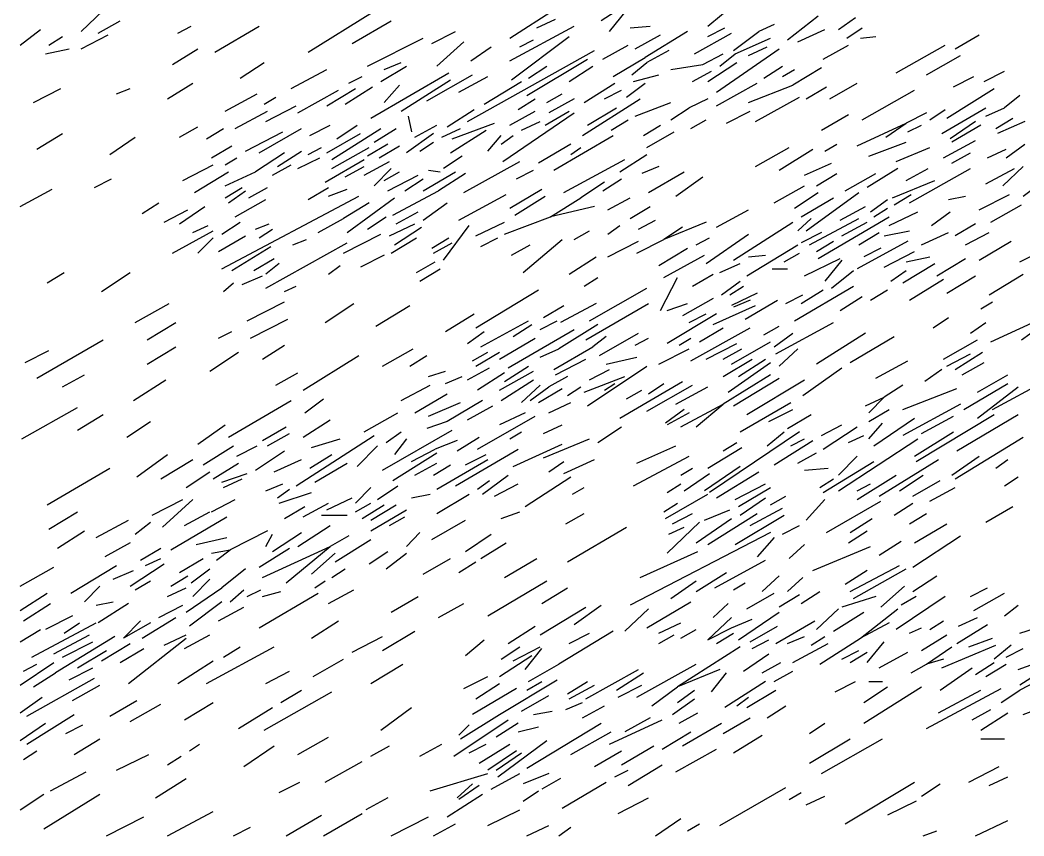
# Model space of a CAD drawing. Extents: x 0 to 599, y 0 to 600.
# Drawn here: x 0.2 to 108.6, y 0.2 to 88.3 of the extents above; entities that cross this region are included whole.
import ezdxf

# ---------------------------------------------------------------- set-up
doc = ezdxf.new("R2010")
doc.units = 0
doc.header["$MEASUREMENT"] = 0
doc.layers.add('LIMESTONE_FSET1', color=166, linetype='CONTINUOUS')

msp = doc.modelspace()

# ---------------------------------------------------------------- linework, layer by layer
at = {"layer": 'LIMESTONE_FSET1'}
for p, q in [((65.85, 90.05), (62.93, 88.17)), ((74.45, 87.61), (77.38, 90.05)), ((6.77, 87.05), (9.15, 89.3)), ((31.28, 84.8), (38.23, 89.11)), ((53.05, 86.3), (57.99, 89.49)), ((63.84, 87.05), (65.67, 89.3)), ((8.6, 86.86), (10.98, 88.17)), ((36.04, 85.74), (40.24, 88.17)), ((55.98, 87.43), (57.99, 88.36)), ((81.59, 87.8), (79.94, 87.05)), ((83.05, 86.12), (86.34, 88.74)), ((88.54, 87.24), (90.37, 88.55)), ((0.18, 85.55), (2.38, 87.24)), ((17.2, 86.86), (18.66, 87.61)), ((21.22, 84.8), (25.98, 87.61)), ((44.63, 85.74), (47.2, 87.05)), ((53.05, 83.87), (60, 87.61)), ((66.04, 87.43), (68.23, 87.61)), ((72.26, 87.05), (67.68, 84.24)), ((72.99, 84.62), (77.01, 86.86)), ((74.45, 86.49), (76.28, 87.43)), ((77.2, 84.99), (79.94, 87.05)), ((84.15, 85.93), (87.07, 87.24)), ((89.45, 86.3), (91.1, 87.43)), ((3.29, 85.55), (4.76, 86.49)), ((6.77, 85.18), (9.7, 86.68)), ((37.68, 83.31), (43.72, 86.3)), ((45.18, 83.31), (48.11, 85.93)), ((53.23, 81.81), (59.45, 86.49)), ((54.15, 85.37), (55.61, 86.12)), ((66.59, 85.18), (69.33, 86.68)), ((77.38, 84.62), (81.22, 86.3)), ((90.91, 86.3), (92.56, 86.49)), ((101.16, 85.18), (103.72, 86.68)), ((2.93, 84.62), (5.49, 85.18)), ((16.65, 83.49), (19.39, 85.18)), ((48.48, 77.32), (62.2, 84.99)), ((48.84, 83.87), (51.04, 85.37)), ((63.11, 84.06), (65.85, 85.55)), ((70.24, 84.99), (67.87, 83.68)), ((73.9, 83.49), (76.1, 84.62)), ((75.37, 80.5), (82.13, 85.18)), ((75.73, 83.31), (77.38, 84.62)), ((78.84, 84.43), (80.85, 85.37)), ((86.89, 84.06), (89.63, 85.55)), ((94.76, 82.56), (100.06, 85.55)), ((23.96, 82), (26.52, 83.68)), ((39.51, 82.93), (41.34, 83.68)), ((54.88, 80.12), (61.46, 84.06)), ((64.21, 82.18), (67.68, 84.24)), ((66.22, 82.37), (67.87, 83.68)), ((70.43, 82.93), (73.9, 83.49)), ((74.45, 81.62), (77.56, 83.68)), ((98.05, 82.37), (101.71, 84.43)), ((29.45, 80.87), (33.29, 82.93)), ((38.05, 77.69), (46.46, 82.56)), ((39.15, 81.62), (41.89, 83.31)), ((55.06, 82), (57.07, 83.31)), ((59.45, 81.62), (62.01, 83.31)), ((72.8, 81.62), (74.82, 82.75)), ((80.49, 82), (82.5, 83.31)), ((82.5, 82.18), (83.78, 82.93)), ((86.71, 83.12), (83.6, 81.25)), ((104.27, 81.62), (106.46, 82.75)), ((16.1, 79.75), (18.84, 81.44)), ((35.67, 81.44), (37.13, 82.18)), ((41.34, 78.44), (46.65, 81.81)), ((44.09, 79.56), (49.02, 82.37)), ((47.56, 80.5), (50.67, 82.18)), ((50.3, 79.19), (54.33, 81.62)), ((61.1, 79.38), (64.39, 81.44)), ((65.67, 79.94), (67.68, 81.44)), ((66.4, 81.62), (69.15, 82.37)), ((75.37, 79), (79.76, 81.44)), ((87.62, 79.75), (90.55, 81.44)), ((100.98, 81.06), (103.17, 82.18)), ((1.65, 79.38), (4.57, 80.87)), ((10.61, 80.31), (12.07, 80.87)), ((22.32, 78.44), (25.79, 80.31)), ((30.18, 78.25), (34.57, 80.69)), ((33.29, 79), (36.4, 80.87)), ((35.3, 79.19), (38.23, 81.06)), ((39.51, 79.38), (41.16, 81.25)), ((57.07, 79.38), (58.72, 80.31)), ((63.29, 79.75), (65.12, 80.69)), ((78.84, 79.38), (83.6, 81.25)), ((85.06, 79.75), (87.26, 81.06)), ((91.1, 77.5), (96.77, 80.69)), ((100.24, 77.69), (105.37, 80.87)), ((26.52, 79.19), (27.8, 79.94)), ((53.96, 78.63), (55.79, 79.75)), ((60, 79.75), (57.26, 78.25)), ((60.91, 75.82), (67.13, 79.75)), ((66.59, 77.88), (70.43, 79.38)), ((74.45, 79.75), (72.44, 78.81)), ((79.57, 77.32), (84.33, 79.94)), ((108.11, 80.12), (106.46, 78.81)), ((23.41, 76.57), (26.89, 78.44)), ((26.71, 77.32), (30, 79)), ((46.28, 76.76), (49.21, 78.63)), ((52.32, 73.01), (60, 78.25)), ((53.05, 76.94), (55.79, 78.44)), ((56.89, 76.94), (59.45, 78.44)), ((61.46, 76.94), (64.57, 78.81)), ((70.43, 77.5), (72.44, 78.81)), ((76.46, 77.13), (79.02, 78.44)), ((86.71, 76.38), (89.63, 78.07)), ((98.05, 78.25), (95.85, 77.13)), ((98.41, 77.5), (100.06, 78.63)), ((99.7, 76.01), (104.45, 78.81)), ((104.45, 77.88), (106.46, 78.81)), ((42.07, 77.88), (42.44, 76.19)), ((46.83, 75.44), (51.4, 77.13)), ((54.33, 76.38), (56.34, 77.32)), ((64.02, 76.38), (65.85, 77.5)), ((72.62, 76.57), (74.27, 77.5)), ((90.55, 74.7), (95.85, 77.13)), ((93.66, 75.63), (95.85, 77.13)), ((103.35, 77.32), (100.61, 75.44)), ((105.55, 76.57), (107.38, 77.69)), ((108.66, 77.32), (105.73, 76.01)), ((2.01, 74.32), (4.76, 76.01)), ((17.38, 75.63), (19.39, 76.76)), ((20.3, 75.44), (22.13, 76.57)), ((24.51, 74.13), (28.54, 76.19)), ((25.98, 73.95), (30.55, 76.57)), ((31.46, 75.82), (33.66, 76.94)), ((33.29, 73.95), (36.95, 76.01)), ((33.84, 73.2), (39.15, 76.57)), ((34.39, 75.44), (36.59, 76.94)), ((38.41, 75.07), (40.79, 76.57)), ((44.82, 76.01), (41.89, 73.95)), ((42.8, 75.63), (45.18, 76.94)), ((45.73, 75.63), (47.74, 76.57)), ((46.65, 73.95), (50.49, 76.38)), ((67.5, 75.82), (69.33, 76.94)), ((67.87, 74.51), (70.79, 76.19)), ((96.04, 76.19), (97.5, 76.94)), ((103.9, 76.94), (100.79, 75.07)), ((9.88, 73.76), (12.62, 75.63)), ((39.88, 74.88), (37.68, 73.57)), ((43.35, 74.13), (44.82, 75.07)), ((50.67, 74.13), (52.13, 75.82)), ((52.13, 74.88), (53.41, 75.82)), ((59.63, 74.88), (56.16, 72.82)), ((57.8, 72.07), (64.21, 75.82)), ((87.07, 74.13), (88.35, 74.88)), ((91.83, 73.57), (95.85, 75.07)), ((99.88, 73.39), (103.35, 75.26)), ((106.65, 73.39), (108.66, 74.88)), ((20.85, 73.39), (23.05, 74.7)), ((28.72, 73.95), (25.61, 71.89)), ((27.99, 72.45), (30.55, 74.13)), ((31.28, 73.76), (32.74, 74.51)), ((33.84, 72.26), (37.87, 74.51)), ((38.96, 73.39), (41.16, 74.7)), ((59.63, 73.76), (60.73, 74.51)), ((64.94, 71.89), (67.87, 73.76)), ((79.57, 72.45), (83.23, 74.51)), ((82.13, 72.07), (85.79, 74.32)), ((94.76, 73.01), (98.41, 74.51)), ((100.79, 72.82), (102.8, 73.95)), ((104.63, 73.39), (106.65, 74.32)), ((17.74, 70.95), (21.04, 72.64)), ((22.32, 72.64), (23.6, 73.39)), ((27.44, 71.51), (29.45, 72.64)), ((30.18, 72.26), (32.56, 73.39)), ((33.11, 70.76), (37.32, 73.2)), ((37.32, 71.51), (40.06, 73.01)), ((47.93, 73.57), (45.91, 72.26)), ((48.11, 69.64), (54.15, 73.01)), ((58.9, 69.64), (65.49, 73.2)), ((84.88, 71.51), (87.8, 72.82)), ((19.02, 69.64), (22.68, 71.89)), ((22.32, 70.39), (25.61, 71.89)), ((35.3, 71.33), (37.32, 72.45)), ((38.41, 70.39), (40.24, 72.26)), ((39.51, 70.95), (41.16, 71.89)), ((43.72, 69.83), (47.2, 71.89)), ((44.27, 72.07), (45.55, 71.89)), ((48.29, 71.7), (45.37, 69.83)), ((53.78, 71.14), (55.61, 72.07)), ((69.15, 72.45), (67.32, 71.7)), ((68.05, 69.64), (71.89, 71.89)), ((86.16, 70.39), (88.35, 71.7)), ((89.27, 69.83), (92.56, 71.7)), ((94.94, 72.26), (91.65, 70.2)), ((95.85, 70.95), (98.23, 72.26)), ((96.22, 68.52), (102.8, 72.26)), ((104.45, 70.58), (107.56, 72.26)), ((106.28, 70.39), (108.48, 72.45)), ((8.23, 70.2), (10.06, 71.14)), ((39.88, 69.83), (43.17, 71.51)), ((41.71, 69.83), (43.72, 71.14)), ((63.29, 70.76), (60.73, 69.08)), ((63.11, 69.83), (65.12, 71.14)), ((70.98, 69.27), (73.9, 71.33)), ((94.39, 69.08), (98.96, 70.95)), ((108.48, 69.27), (110.49, 70.76)), ((0.18, 68.14), (3.66, 70.02)), ((22.32, 69.08), (24.15, 70.2)), ((22.68, 68.52), (24.51, 69.83)), ((24.88, 69.08), (26.89, 70.2)), ((31.28, 68.89), (33.48, 70.2)), ((33.48, 69.27), (35.49, 70.02)), ((40.43, 67.21), (45.37, 69.83)), ((47.56, 66.65), (52.68, 69.45)), ((53.05, 67.96), (56.52, 70.02)), ((81.59, 68.52), (84.88, 70.39)), ((83.78, 67.96), (86.34, 69.64)), ((85.06, 65.52), (90.73, 69.64)), ((94.57, 68.33), (96.4, 69.45)), ((103.72, 67.77), (107.01, 69.45)), ((13.35, 67.39), (15.18, 68.52)), ((21.95, 61.4), (36.77, 69.27)), ((23.41, 67.02), (26.71, 68.89)), ((37.87, 68.52), (35.12, 66.83)), ((35.49, 65.34), (40.61, 69.08)), ((43.72, 66.65), (46.28, 68.52)), ((53.6, 67.21), (56.89, 69.27)), ((57.44, 67.02), (60.73, 69.08)), ((63.66, 67.77), (66.04, 69.08)), ((84.51, 67.02), (87.99, 69.08)), ((92.01, 67.58), (93.84, 68.89)), ((100.43, 68.89), (102.26, 69.27)), ((105, 66.46), (108.29, 68.33)), ((15.73, 66.46), (18.29, 67.77)), ((17.38, 66.27), (20.12, 68.14)), ((40.79, 66.27), (43.17, 67.58)), ((62.2, 68.14), (57.44, 67.02)), ((66.04, 66.83), (68.23, 68.14)), ((75.37, 65.9), (78.84, 67.77)), ((88.72, 66.65), (91.46, 68.14)), ((92.38, 67.02), (93.84, 67.96)), ((94.02, 66.08), (97.13, 67.58)), ((98.6, 66.08), (100.61, 67.58)), ((21.95, 65.15), (23.96, 66.46)), ((25.61, 65.71), (27.07, 66.27)), ((32.38, 65.34), (35.12, 66.83)), ((37.68, 65.71), (39.7, 67.02)), ((40.06, 64.96), (42.8, 66.27)), ((49.39, 64.96), (52.5, 66.46)), ((52.5, 65.15), (57.44, 67.02)), ((66.95, 65.71), (68.78, 66.65)), ((74.27, 66.46), (69.7, 64.59)), ((77.2, 62.34), (83.6, 66.46)), ((84.15, 65.52), (85.61, 66.83)), ((85.43, 64.02), (90.73, 66.83)), ((86.34, 62.53), (94.02, 67.02)), ((88.9, 64.96), (91.65, 66.46)), ((103.35, 66.27), (101.16, 64.96)), ((16.65, 63.09), (21.04, 65.52)), ((18.84, 65.34), (20.49, 66.08)), ((25.98, 64.77), (27.44, 65.71)), ((35.12, 63.09), (39.15, 65.15)), ((40.61, 64.02), (43.54, 65.9)), ((45.91, 62.34), (48.66, 66.08)), ((60, 64.59), (61.65, 65.52)), ((63.66, 65.15), (64.94, 66.08)), ((71.71, 65.9), (69.7, 64.59)), ((74.27, 61.97), (78.84, 65.15)), ((86.71, 65.34), (84.51, 64.21)), ((90.73, 64.02), (92.93, 65.34)), ((93.48, 64.96), (96.22, 65.52)), ((97.5, 64.02), (100.43, 65.34)), ((102.26, 64.02), (104.82, 65.34)), ((19.39, 63.09), (21.04, 64.77)), ((21.59, 63.28), (24.51, 64.96)), ((26.71, 59.34), (35.49, 64.21)), ((29.63, 64.02), (31.1, 64.59)), ((40.24, 63.09), (42.99, 64.77)), ((44.63, 63.65), (46.46, 64.77)), ((44.82, 63.09), (46.83, 64.21)), ((49.94, 63.84), (51.77, 64.77)), ((53.23, 62.9), (55.24, 64.02)), ((54.51, 61.03), (58.72, 64.59)), ((63.66, 62.71), (66.95, 64.4)), ((66.77, 63.09), (69.7, 64.59)), ((73.17, 64.02), (74.63, 64.77)), ((78.66, 60.66), (84.15, 64.02)), ((86.16, 63.28), (87.99, 64.4)), ((96.04, 64.4), (90.55, 61.4)), ((103.72, 62.34), (107.2, 64.4)), ((23.05, 61.22), (27.26, 63.84)), ((39.51, 62.9), (36.95, 61.59)), ((69.15, 61.78), (72.26, 63.65)), ((69.7, 60.47), (74.09, 62.9)), ((78.84, 62.71), (80.67, 62.9)), ((82.68, 62.15), (84.33, 63.09)), ((93.11, 63.65), (91.28, 62.71)), ((93.48, 61.59), (96.77, 63.28)), ((108.11, 62.15), (110.67, 63.46)), ((25.43, 61.22), (27.62, 62.53)), ((28.17, 61.97), (26.71, 60.84)), ((42.99, 61.03), (45, 62.15)), ((59.45, 60.84), (62.38, 62.71)), ((75.73, 61.03), (77.93, 61.97)), ((84.88, 60.66), (88.72, 62.53)), ((88.9, 62.34), (87.07, 60.09)), ((95.49, 59.91), (98.96, 61.97)), ((95.85, 62.15), (98.41, 62.71)), ((99.15, 60.66), (102.26, 62.53)), ((3.11, 59.91), (4.94, 61.03)), ((8.96, 58.97), (12.07, 61.03)), ((33.48, 60.84), (34.76, 61.78)), ((43.35, 60.09), (45.55, 61.4)), ((72.8, 59.53), (75, 60.84)), ((81.4, 61.4), (83.05, 61.4)), ((87.8, 59.34), (90.18, 61.22)), ((94.21, 60.09), (95.85, 61.22)), ((104.82, 58.6), (108.48, 60.84)), ((22.13, 58.97), (23.23, 59.91)), ((24.15, 59.72), (26.34, 60.66)), ((61.1, 59.53), (62.56, 60.47)), ((69.33, 56.91), (71.16, 60.47)), ((75.91, 58.6), (77.93, 60.09)), ((96.22, 58.03), (99.88, 60.28)), ((100.24, 58.78), (103.35, 60.66)), ((28.72, 58.97), (30, 59.53)), ((49.39, 55.04), (56.16, 59.16)), ((61.65, 55.79), (67.87, 59.34)), ((76.83, 58.6), (78.29, 59.53)), ((79.76, 58.78), (77.01, 57.47)), ((82.87, 57.66), (84.7, 58.6)), ((83.78, 55.79), (90.18, 59.53)), ((84.51, 57.66), (86.89, 59.16)), ((92.01, 58.03), (93.84, 59.16)), ((12.62, 55.6), (16.28, 57.66)), ((24.7, 55.79), (28.72, 57.85)), ((33.11, 55.6), (36.22, 57.66)), ((38.6, 55.23), (42.26, 57.47)), ((56.71, 56.16), (58.9, 57.47)), ((62.38, 57.66), (58.54, 55.6)), ((61.28, 53.73), (68.05, 57.66)), ((70.06, 56.91), (72.26, 57.66)), ((75, 58.22), (71.71, 56.35)), ((75, 55.41), (79.57, 57.47)), ((79.02, 58.03), (77.2, 57.29)), ((78.48, 55.98), (81.95, 58.03)), ((88.72, 56.91), (91.1, 58.41)), ((103.9, 57.1), (105.18, 57.85)), ((46.1, 54.66), (49.21, 56.54)), ((75.37, 56.54), (70.06, 53.35)), ((72.44, 55.6), (74.27, 56.54)), ((13.9, 53.73), (17.01, 55.6)), ((25.06, 53.92), (29.09, 55.98)), ((49.94, 52.98), (55.06, 55.79)), ((53.41, 54.1), (55.43, 55.41)), ((56.34, 54.85), (58.17, 55.79)), ((62.56, 55.41), (58.35, 52.79)), ((81.77, 52.23), (87.99, 55.6)), ((98.78, 55.04), (100.43, 56.16)), ((102.8, 54.48), (104.45, 55.6)), ((105, 53.54), (109.94, 55.79)), ((21.59, 53.92), (23.05, 54.66)), ((48.48, 53.35), (50.3, 54.66)), ((52.87, 50.73), (60, 54.85)), ((62.74, 52.04), (66.95, 54.48)), ((72.62, 51.48), (79.02, 55.04)), ((73.54, 53.54), (76.1, 55.04)), ((80.49, 54.29), (82.13, 55.23)), ((81.59, 52.98), (83.6, 54.48)), ((91.46, 54.48), (86.16, 51.11)), ((108.29, 53.73), (110.12, 55.04)), ((2.01, 49.61), (9.15, 53.73)), ((26.34, 51.67), (28.72, 53.17)), ((51.95, 51.67), (55.79, 53.92)), ((63.48, 54.1), (62.01, 52.98)), ((66.59, 53.17), (68.05, 53.92)), ((71.34, 53.17), (72.62, 53.92)), ((74.27, 51.67), (77.56, 53.35)), ((77.01, 51.11), (81.22, 53.54)), ((89.82, 51.29), (94.57, 54.1)), ((99.88, 51.67), (103.54, 53.73)), ((105.18, 46.24), (118.35, 53.35)), ((0.73, 51.29), (3.29, 52.61)), ((13.9, 51.11), (17.01, 52.98)), ((20.67, 50.36), (23.78, 52.42)), ((30.73, 48.3), (36.77, 52.04)), ((39.33, 50.92), (42.62, 52.79)), ((42.26, 50.92), (44.09, 52.04)), ((49.02, 51.48), (50.67, 52.42)), ((49.39, 50.92), (51.95, 52.42)), ((56.34, 51.86), (58.35, 52.79)), ((57.8, 50.55), (62.01, 52.98)), ((69.15, 51.11), (72.44, 52.79)), ((76.1, 51.67), (78.11, 52.79)), ((82.13, 50.92), (84.15, 52.79)), ((100.24, 50.92), (102.8, 52.23)), ((101.16, 50.55), (104.09, 52.42)), ((57.99, 49.98), (61.28, 51.67)), ((63.48, 51.11), (66.77, 51.86)), ((76.1, 49.8), (79.21, 51.67)), ((76.65, 48.11), (81.22, 51.29)), ((77.74, 49.8), (80.67, 51.67)), ((92.56, 49.61), (96.04, 51.48)), ((101.89, 49.98), (104.27, 51.29)), ((4.76, 48.67), (7.13, 49.98)), ((27.8, 48.86), (30.18, 50.17)), ((44.27, 49.8), (46.1, 50.36)), ((48.48, 49.42), (50.85, 50.73)), ((52.5, 50.17), (49.57, 48.3)), ((51.95, 48.3), (55.61, 50.36)), ((52.5, 49.24), (55.06, 50.92)), ((61.46, 46.61), (67.87, 50.92)), ((61.65, 49.42), (63.84, 50.55)), ((81.22, 49.98), (76.1, 46.8)), ((84.7, 47.74), (88.9, 50.73)), ((99.7, 50.55), (97.87, 49.24)), ((103.54, 48.11), (106.83, 49.98)), ((12.44, 47.18), (15.91, 49.42)), ((41.34, 47.18), (44.45, 48.86)), ((46.1, 49.05), (47.93, 49.8)), ((52.13, 47.18), (55.61, 49.42)), ((54.33, 46.99), (56.34, 48.86)), ((59.27, 49.8), (57.26, 48.67)), ((61.1, 48.11), (65.49, 49.8)), ((63.29, 48.3), (64.39, 49.05)), ((64.94, 45.3), (71.71, 49.24)), ((67.87, 46.05), (72.8, 48.86)), ((68.05, 47.93), (69.7, 49.05)), ((77.2, 46.61), (82.13, 49.61)), ((78.66, 45.68), (84.88, 49.42)), ((95.49, 48.86), (93.48, 47.55)), ((102.07, 46.24), (106.83, 49.05)), ((42.8, 45.87), (46.28, 47.93)), ((55.24, 47.18), (57.26, 48.67)), ((56.16, 46.99), (58.72, 48.49)), ((59.27, 47.74), (60.73, 48.67)), ((65.67, 47.36), (67.32, 48.3)), ((70.98, 46.8), (74.45, 48.67)), ((95.49, 46.24), (101.34, 48.49)), ((103.54, 45.3), (107.93, 48.67)), ((22.68, 43.24), (29.45, 47.18)), ((30.91, 45.87), (32.93, 47.36)), ((44.27, 45.49), (47.74, 46.99)), ((50.12, 47.18), (46.28, 44.93)), ((48.48, 45.12), (51.22, 46.61)), ((57.26, 45.87), (59.63, 46.99)), ((71.52, 44.37), (76.1, 46.8)), ((73.17, 44.37), (76.1, 46.8)), ((77.93, 43.81), (83.41, 46.99)), ((91.46, 46.61), (93.48, 47.55)), ((91.83, 45.87), (93.48, 47.55)), ((101.71, 46.8), (95.49, 43.43)), ((0.37, 43.06), (6.4, 46.43)), ((6.4, 43.99), (9.15, 45.68)), ((37.32, 43.81), (40.98, 45.87)), ((54.7, 45.87), (51.95, 44.56)), ((71.89, 46.24), (69.88, 44.74)), ((72.44, 45.87), (70.06, 44.56)), ((81.04, 44.93), (83.6, 46.24)), ((83.05, 44.18), (85.61, 45.68)), ((91.83, 44.93), (94.02, 46.24)), ((96.95, 40.62), (105.37, 45.68)), ((101.34, 41.75), (107.93, 45.68)), ((11.71, 43.24), (14.27, 44.93)), ((19.39, 42.5), (22.32, 44.56)), ((30.73, 43.24), (33.66, 45.12)), ((46.28, 44.93), (44.09, 44.18)), ((49.57, 41.93), (55.79, 45.49)), ((56.71, 43.62), (58.72, 44.56)), ((86.71, 43.43), (88.9, 44.56)), ((91.83, 43.06), (93.29, 44.74)), ((92.38, 42.31), (96.77, 45.3)), ((97.5, 43.62), (100.98, 45.49)), ((26.34, 42.87), (28.9, 44.37)), ((26.89, 42.31), (29.27, 43.62)), ((30, 38), (38.41, 43.43)), ((39.33, 39.69), (46.83, 43.99)), ((39.7, 42.68), (41.34, 43.81)), ((53.05, 43.06), (54.33, 43.81)), ((62.56, 42.68), (65.12, 44.37)), ((84.33, 43.81), (74.63, 37.25)), ((80.85, 42.31), (82.68, 43.81)), ((86.89, 41.93), (90.55, 44.37)), ((89.63, 42.68), (91.28, 43.43)), ((96.77, 41.19), (100.98, 43.81)), ((19.94, 40.25), (23.23, 42.31)), ((23.6, 41.19), (25.79, 42.31)), ((31.65, 42.12), (34.76, 43.06)), ((36.59, 40.06), (38.78, 42.31)), ((41.89, 43.06), (40.61, 41.37)), ((47.38, 42.87), (45, 41.93)), ((47.38, 41.75), (49.76, 43.24)), ((53.41, 40.06), (58.72, 42.5)), ((56.71, 41), (61.65, 43.06)), ((66.77, 40.44), (70.98, 42.31)), ((76.1, 41.75), (77.56, 42.68)), ((81.59, 40.25), (85.79, 42.87)), ((83.41, 42.31), (84.88, 43.06)), ((88.54, 37.44), (97.13, 43.06)), ((101.16, 38.75), (108.48, 43.24)), ((12.8, 38.94), (16.1, 41.37)), ((25.61, 39.69), (28.72, 41.75)), ((31.46, 39.88), (33.84, 41.37)), ((40.43, 38.56), (45.18, 41.56)), ((42.44, 40.62), (45, 41.93)), ((47.2, 38), (53.96, 41.93)), ((48.29, 40.25), (50.49, 41.37)), ((74.45, 39.88), (78.11, 42.12)), ((84.15, 40.44), (86.16, 41.56)), ((15.37, 38.75), (18.84, 40.81)), ((21.04, 38.75), (23.78, 40.44)), ((27.62, 39.5), (30.55, 40.81)), ((32.01, 38.38), (35.49, 40.44)), ((42.8, 39.13), (45.18, 40.44)), ((44.82, 39.13), (46.65, 40.25)), ((45.18, 37.63), (50.67, 40.81)), ((57.26, 39.5), (58.9, 40.62)), ((58.9, 39.31), (62.2, 40.81)), ((66.4, 38), (72.44, 41.19)), ((86.89, 37.25), (92.38, 40.62)), ((88.54, 39.13), (90.55, 41.19)), ((92.93, 36.88), (99.33, 40.81)), ((100.79, 39.13), (103.72, 41.19)), ((105.55, 39.88), (106.83, 40.81)), ((3.11, 35.94), (9.88, 39.88)), ((18.11, 37.82), (20.67, 39.5)), ((21.95, 38.38), (24.7, 39.31)), ((50.12, 37.07), (52.87, 39.13)), ((71.52, 39.13), (72.8, 39.88)), ((71.89, 37.44), (74.63, 39.31)), ((77.93, 40.06), (74.09, 37.44)), ((75.37, 36.69), (79.94, 39.5)), ((84.88, 39.69), (87.44, 39.88)), ((90.55, 36.51), (94.76, 39.13)), ((95.12, 37.44), (97.68, 39.13)), ((22.13, 37.82), (24.15, 38.75)), ((26.71, 37.44), (28.54, 38.19)), ((38.78, 36.51), (40.98, 38)), ((49.57, 37.63), (50.85, 38.56)), ((51.4, 36.88), (53.96, 38.19)), ((54.7, 35.76), (59.63, 38.94)), ((70.06, 37.25), (71.52, 38.19)), ((77.38, 36.51), (80.67, 38.19)), ((86.52, 37.82), (87.99, 38.75)), ((90.55, 37.44), (92.01, 38.19)), ((96.59, 36.88), (99.51, 38.56)), ((106.46, 38), (107.93, 38.94)), ((27.99, 36.69), (29.27, 37.63)), ((28.17, 36.13), (31.65, 37.25)), ((36.4, 36.13), (38.05, 37.82)), ((42.44, 36.69), (44.45, 37.07)), ((45.18, 35.01), (48.66, 37.07)), ((59.82, 37.07), (61.1, 37.82)), ((69.88, 34.45), (74.45, 37.07)), ((77.74, 35.76), (81.22, 37.82)), ((81.22, 35.94), (82.87, 36.88)), ((98.41, 36.32), (101.16, 37.82)), ((14.45, 34.82), (17.74, 36.51)), ((15.55, 33.51), (18.84, 36.51)), ((20.85, 35.19), (23.41, 36.51)), ((30.73, 34.63), (33.48, 36.13)), ((33.29, 35.38), (36.04, 36.69)), ((36.4, 35.19), (38.05, 36.13)), ((37.13, 34.45), (39.51, 35.94)), ((38.05, 34.26), (40.79, 35.94)), ((69.7, 35.19), (71.16, 36.13)), ((77.93, 34.82), (80.67, 36.69)), ((87.07, 36.51), (85.06, 34.26)), ((87.26, 32.95), (93.11, 36.32)), ((94.57, 34.82), (96.59, 36.13)), ((3.29, 33.32), (6.4, 35.19)), ((17.93, 33.7), (20.67, 35.19)), ((28.72, 34.45), (30.91, 35.76)), ((32.74, 34.82), (35.49, 34.82)), ((38.05, 33.14), (41.89, 35.38)), ((52.13, 34.45), (54.15, 35.19)), ((59.09, 33.88), (61.1, 35.01)), ((70.61, 33.88), (72.8, 35.01)), ((74.09, 34.26), (76.83, 35.38)), ((74.45, 31.64), (79.76, 35.01)), ((77.38, 31.64), (82.68, 34.82)), ((79.02, 33.7), (82.5, 35.57)), ((96.22, 33.88), (98.05, 35.01)), ((104.45, 34.07), (107.38, 35.76)), ((8.41, 32.39), (11.89, 34.26)), ((12.62, 32.76), (14.27, 34.07)), ((16.46, 31.08), (22.5, 34.63)), ((30.18, 31.45), (33.66, 33.7)), ((40.06, 33.7), (41.71, 34.63)), ((44.63, 32.2), (48.29, 34.26)), ((70.06, 30.7), (73.54, 34.07)), ((73.17, 31.83), (77.01, 34.45)), ((82.5, 32.76), (84.33, 33.7)), ((89.82, 32.95), (92.2, 34.45)), ((96.77, 31.83), (100.24, 33.88)), ((4.21, 31.26), (7.13, 33.14)), ((26.89, 33.14), (22.87, 31.08)), ((26.71, 31.45), (27.44, 32.76)), ((27.44, 30.89), (30.55, 32.95)), ((35.67, 32.57), (33.66, 31.45)), ((41.89, 31.45), (43.35, 32.95)), ((48.29, 30.89), (51.04, 32.76)), ((59.27, 29.77), (65.67, 33.51)), ((81.22, 32.95), (66.04, 25.09)), ((70.24, 32.76), (71.89, 33.51)), ((89.63, 31.83), (91.65, 33.14)), ((96.59, 29.2), (101.71, 32.57)), ((12.07, 31.83), (9.33, 30.33)), ((19.21, 31.64), (22.5, 32.39)), ((26.34, 28.08), (33.66, 31.45)), ((28.9, 27.52), (33.66, 31.45)), ((34.21, 29.77), (38.05, 32.2)), ((49.94, 30.14), (52.68, 31.83)), ((81.59, 32.39), (79.76, 30.33)), ((84.88, 31.64), (83.23, 30.14)), ((85.79, 28.83), (92.01, 31.45)), ((92.93, 30.51), (95.3, 32.01)), ((13.17, 29.95), (15.37, 31.26)), ((20.85, 30.7), (22.87, 31.08)), ((21.4, 29.95), (22.87, 31.08)), ((25.98, 29.2), (29.27, 31.26)), ((34.21, 30.7), (31.65, 28.46)), ((37.87, 29.58), (39.88, 30.89)), ((39.7, 29.02), (41.89, 30.7)), ((67.13, 28.08), (73.35, 30.89)), ((5.67, 26.4), (10.61, 29.39)), ((12.07, 27.15), (15.73, 29.58)), ((13.72, 29.39), (15.37, 30.14)), ((17.38, 28.64), (19.94, 30.14)), ((43.72, 28.46), (46.65, 30.14)), ((47.56, 28.64), (49.39, 29.77)), ((52.5, 28.08), (55.98, 30.14)), ((75.18, 26.96), (80.67, 29.95)), ((89.82, 26.58), (95.12, 29.39)), ((0.18, 27.15), (3.84, 29.2)), ((10.24, 27.89), (12.44, 28.83)), ((16.46, 27.15), (18.29, 28.27)), ((18.66, 27.52), (20.67, 29.02)), ((24.51, 29.02), (21.95, 26.96)), ((33.84, 28.08), (35.3, 29.02)), ((73.17, 26.58), (76.46, 28.64)), ((80.3, 26.58), (82.13, 28.27)), ((91.65, 28.83), (89.27, 27.33)), ((90.18, 25.83), (95.85, 29.02)), ((96.59, 26.58), (99.15, 28.27)), ((7.13, 25.46), (8.78, 27.15)), ((12.62, 26.77), (14.27, 27.71)), ((20.67, 27.89), (18.84, 26.02)), ((32.01, 26.96), (33.11, 27.71)), ((50.67, 23.96), (57.07, 27.71)), ((70.43, 25.83), (73.17, 27.71)), ((77.2, 26.77), (78.48, 27.52)), ((83.05, 26.58), (84.7, 28.08)), ((93.11, 24.9), (95.67, 27.15)), ((0.18, 24.52), (3.11, 26.4)), ((16.1, 26.02), (18.11, 26.96)), ((18.11, 24.34), (21.95, 26.96)), ((22.87, 25.46), (24.33, 26.77)), ((24.7, 26.02), (26.16, 26.77)), ((25.98, 22.65), (32.38, 26.4)), ((26.34, 26.02), (28.35, 26.58)), ((33.48, 25.27), (36.22, 26.77)), ((40.24, 24.34), (43.17, 26.02)), ((56.52, 25.27), (59.27, 26.96)), ((78.66, 24.71), (81.59, 26.4)), ((84.33, 26.21), (82.13, 24.9)), ((84.51, 25.27), (86.52, 26.58)), ((92.56, 26.02), (88.9, 24.9)), ((100.06, 26.02), (94.76, 22.46)), ((96.95, 26.02), (95.3, 25.09)), ((102.8, 26.02), (104.63, 26.96)), ((103.17, 24.52), (106.46, 26.4)), ((0.55, 23.4), (3.48, 25.27)), ((8.41, 25.09), (10.24, 25.46)), ((11.89, 25.27), (8.6, 23.21)), ((15.18, 23.78), (17.74, 25.09)), ((21.95, 25.46), (18.48, 22.84)), ((45.37, 23.78), (48.11, 25.27)), ((60, 23.03), (62.93, 25.09)), ((67.87, 22.65), (72.62, 25.46)), ((75, 23.78), (76.65, 25.27)), ((106.46, 23.96), (107.93, 25.09)), ((5.85, 23.96), (2.93, 22.46)), ((21.59, 23.4), (24.33, 24.9)), ((56.34, 21.9), (61.28, 24.9)), ((68.05, 24.71), (65.49, 22.28)), ((77.74, 21.34), (82.13, 24.34)), ((86.16, 22.46), (88.54, 24.71)), ((87.99, 22.28), (91.28, 24.34)), ((90.91, 21.53), (94.94, 24.71)), ((1.46, 19.47), (8.41, 23.21)), ((4.94, 22.09), (6.59, 23.21)), ((13.17, 23.4), (11.34, 21.53)), ((14.27, 23.21), (11.34, 21.53)), ((13.35, 21.53), (17.01, 23.78)), ((31.65, 21.53), (34.57, 23.4)), ((52.87, 20.97), (55.79, 22.84)), ((69.15, 22.09), (71.52, 23.21)), ((77.01, 23.78), (74.45, 21.34)), ((77.01, 22.65), (79.21, 23.59)), ((79.02, 21.15), (81.95, 22.84)), ((81.77, 20.97), (85.98, 23.4)), ((94.02, 23.21), (90.91, 21.53)), ((98.41, 22.46), (99.88, 23.4)), ((101.34, 20.97), (104.63, 23.03)), ((101.52, 22.84), (103.54, 23.78)), ((108.11, 22.09), (110.49, 22.84)), ((0.18, 21.15), (2.38, 22.46)), ((3.84, 19.84), (7.68, 21.9)), ((10.43, 21.72), (4.02, 17.78)), ((15.73, 20.78), (18.11, 21.9)), ((17.93, 20.41), (20.67, 21.9)), ((36.04, 20.03), (39.33, 21.72)), ((39.33, 20.22), (42.8, 22.28)), ((64.21, 22.28), (58.35, 18.72)), ((59.45, 20.97), (61.65, 22.09)), ((69.15, 20.97), (70.79, 21.9)), ((71.52, 21.53), (73.17, 22.46)), ((74.45, 21.34), (77.01, 22.65)), ((75.37, 20.97), (77.2, 22.09)), ((83.05, 20.97), (84.88, 21.72)), ((85.61, 20.78), (87.07, 21.72)), ((96.22, 22.09), (97.5, 22.65)), ((97.5, 20.22), (100.24, 21.9)), ((4.76, 19.47), (8.05, 21.15)), ((8.96, 19.1), (12.07, 20.97)), ((11.89, 16.66), (18.11, 21.53)), ((48.29, 19.66), (50.3, 21.34)), ((79.21, 20.41), (81.04, 21.34)), ((83.6, 18.91), (87.44, 20.97)), ((86.52, 18.72), (90.91, 21.53)), ((91.65, 18.91), (93.48, 21.15)), ((99.7, 18.35), (105.55, 20.78)), ((102.62, 20.59), (105.18, 21.53)), ((107.2, 20.78), (105.37, 19.28)), ((6.4, 18.35), (9.51, 20.22)), ((10.98, 18.91), (13.54, 20.41)), ((20.3, 16.66), (27.62, 20.59)), ((22.13, 19.47), (23.96, 20.59)), ((51.95, 17.41), (55.43, 19.66)), ((52.13, 19.28), (54.15, 20.59)), ((53.41, 19.1), (56.34, 20.59)), ((54.7, 18.16), (56.52, 20.41)), ((77.93, 20.59), (71.16, 16.29)), ((78.29, 17.97), (81.04, 19.84)), ((88.9, 19.28), (90.73, 20.22)), ((89.82, 18.91), (91.65, 20.03)), ((92.93, 18.35), (96.04, 20.03)), ((98.05, 18.72), (100.79, 20.59)), ((106.65, 19.47), (108.48, 20.41)), ((0.18, 16.47), (3.84, 18.91)), ((0.55, 17.97), (2.01, 18.72)), ((17.2, 16.66), (21.04, 19.1)), ((31.83, 17.41), (35.12, 19.28)), ((38.05, 16.66), (41.52, 18.72)), ((55.06, 16.85), (58.35, 18.72)), ((66.77, 15.16), (73.17, 18.72)), ((80.3, 17.78), (82.32, 18.91)), ((96.4, 17.78), (98.05, 18.72)), ((99.88, 19.28), (98.05, 18.72)), ((103.35, 17.6), (105.37, 18.91)), ((104.45, 17.41), (106.65, 18.72)), ((107.93, 18.16), (111.04, 19.28)), ((1.65, 16.29), (4.02, 17.78)), ((5.49, 17.04), (8.05, 18.35)), ((26.71, 16.66), (29.27, 17.97)), ((48.11, 16.1), (50.67, 17.41)), ((61.28, 14.98), (66.95, 18.16)), ((64.57, 15.91), (67.5, 17.78)), ((75.73, 18.16), (71.16, 16.29)), ((74.82, 15.73), (76.46, 17.78)), ((81.59, 16.85), (83.6, 17.97)), ((99.51, 15.91), (102.99, 18.35)), ((110.49, 17.97), (108.11, 16.47)), ((0.91, 13.1), (8.23, 17.22)), ((5.85, 14.79), (8.78, 16.47)), ((49.39, 14.98), (51.95, 16.66)), ((51.95, 13.29), (58.17, 17.04)), ((54.88, 15.91), (56.52, 16.85)), ((59.27, 15.54), (61.46, 16.85)), ((59.45, 14.98), (62.2, 16.47)), ((64.76, 15.16), (67.32, 16.47)), ((68.41, 14.23), (71.16, 16.29)), ((80.67, 16.85), (76.28, 14.04)), ((88.17, 15.73), (90.37, 16.85)), ((91.28, 12.36), (97.5, 16.29)), ((91.28, 14.6), (93.84, 16.29)), ((91.83, 16.85), (93.29, 16.85)), ((109.94, 16.85), (108.11, 15.91)), ((26.52, 11.61), (33.84, 15.73)), ((28.35, 14.6), (30.55, 15.91)), ((53.78, 16.1), (49.02, 13.29)), ((54.33, 13.67), (57.26, 15.35)), ((71.16, 14.6), (72.99, 15.91)), ((78.66, 14.04), (81.77, 15.91)), ((98.05, 11.79), (106.1, 16.1)), ((99.33, 13.48), (103.9, 15.91)), ((106.1, 14.6), (108.11, 15.91)), ((0.18, 13.48), (2.56, 15.16)), ((9.88, 13.1), (12.8, 14.79)), ((12.07, 12.54), (15.37, 14.41)), ((17.93, 12.73), (21.04, 14.6)), ((59.09, 13.85), (60.91, 14.6)), ((60.91, 12.92), (63.29, 14.23)), ((70.61, 13.29), (72.99, 14.98)), ((77.56, 14.23), (78.84, 15.16)), ((80.85, 12.92), (82.87, 14.23)), ((0.91, 10.11), (6.04, 13.29)), ((23.78, 11.79), (27.44, 14.04)), ((39.15, 11.61), (42.44, 14.04)), ((47.74, 10.67), (51.95, 13.29)), ((55.61, 13.29), (57.62, 13.67)), ((71.34, 12.36), (73.35, 13.48)), ((102.99, 12.73), (105, 13.85)), ((103.9, 11.61), (106.83, 13.48)), ((108.48, 13.29), (110.49, 14.04)), ((0.18, 10.48), (2.93, 12.36)), ((5.12, 11.23), (6.95, 12.17)), ((47.01, 8.8), (52.87, 12.73)), ((48.66, 12.17), (47.56, 11.05)), ((53.96, 12.36), (51.59, 10.86)), ((53.96, 11.42), (56.16, 11.98)), ((54.88, 7.49), (62.93, 12.36)), ((63.84, 10.11), (69.51, 12.73)), ((68.23, 12.92), (65.49, 11.42)), ((71.71, 9.92), (75.91, 12.36)), ((76.1, 11.23), (79.02, 12.92)), ((85.43, 11.23), (87.07, 12.36)), ((30.18, 8.99), (33.48, 10.86)), ((59.63, 8.99), (64.02, 11.42)), ((69.51, 9.55), (72.62, 11.42)), ((77.2, 9.17), (80.3, 11.05)), ((6.04, 8.99), (8.78, 10.67)), ((18.48, 9.36), (19.57, 10.11)), ((24.33, 7.68), (27.62, 9.92)), ((38.05, 8.8), (40.06, 9.92)), ((43.35, 8.8), (45.73, 10.11)), ((48.66, 9.17), (50.49, 10.11)), ((49.76, 8.05), (53.05, 10.11)), ((51.77, 6.55), (57.07, 10.48)), ((65.12, 7.86), (68.6, 9.92)), ((85.43, 8.05), (89.82, 10.67)), ((86.71, 6.93), (93.29, 10.67)), ((103.9, 10.67), (106.46, 10.67)), ((0.55, 8.42), (2.01, 9.36)), ((10.61, 7.3), (14.09, 8.99)), ((16.1, 7.86), (17.56, 8.8)), ((53.78, 9.36), (50.67, 7.3)), ((51.59, 7.3), (54.33, 9.17)), ((62.2, 7.68), (65.12, 9.36)), ((70.98, 7.11), (75.37, 9.55)), ((33.11, 5.99), (37.13, 8.24)), ((65.85, 5.62), (69.51, 7.86)), ((102.62, 5.99), (105.91, 7.68)), ((3.48, 5.05), (7.32, 7.11)), ((44.45, 5.05), (50.67, 6.93)), ((51.04, 5.24), (54.15, 6.93)), ((57.26, 6.93), (54.51, 5.8)), ((64.39, 6.55), (65.85, 7.3)), ((104.82, 5.62), (106.83, 6.55)), ((14.82, 4.31), (18.11, 6.37)), ((28.17, 4.87), (30.37, 5.99)), ((49.02, 5.8), (47.38, 4.31)), ((49.76, 5.62), (47.56, 4.12)), ((58.54, 6.37), (56.52, 5.24)), ((58.72, 3.18), (63.48, 5.99)), ((75.73, 1.31), (82.87, 5.43)), ((89.27, 1.5), (96.77, 5.99)), ((97.5, 4.49), (99.51, 5.8)), ((0.18, 3), (2.74, 4.68)), ((2.74, 0.94), (8.78, 4.68)), ((46.28, 2.25), (50.12, 4.68)), ((54.51, 3.93), (56.16, 5.05)), ((83.23, 4.12), (84.51, 4.87)), ((85.06, 3.56), (87.07, 4.49)), ((39.88, 4.31), (37.5, 3)), ((64.76, 2.62), (68.05, 4.31)), ((96.95, 3.93), (93.84, 2.43)), ((9.51, 0.19), (13.54, 2.25)), ((16.1, 0.19), (21.04, 2.81)), ((28.9, 0.19), (32.74, 2.43)), ((32.93, 0.19), (37.13, 2.62)), ((40.24, 0.19), (44.27, 2.25)), ((50.67, 1.31), (54.15, 3)), ((23.23, 0.19), (25.06, 1.12)), ((44.82, 0.19), (47.2, 1.5)), ((54.88, 0.19), (57.26, 1.31)), ((58.35, 0.19), (59.63, 1.12)), ((68.78, 0.19), (71.52, 2.06)), ((72.26, 0.75), (73.54, 1.5)), ((103.35, 0.19), (106.83, 1.87)), ((97.68, 0.19), (99.15, 0.75))]:
    msp.add_line(p, q, dxfattribs=at)

doc.saveas('drawing.dxf')
